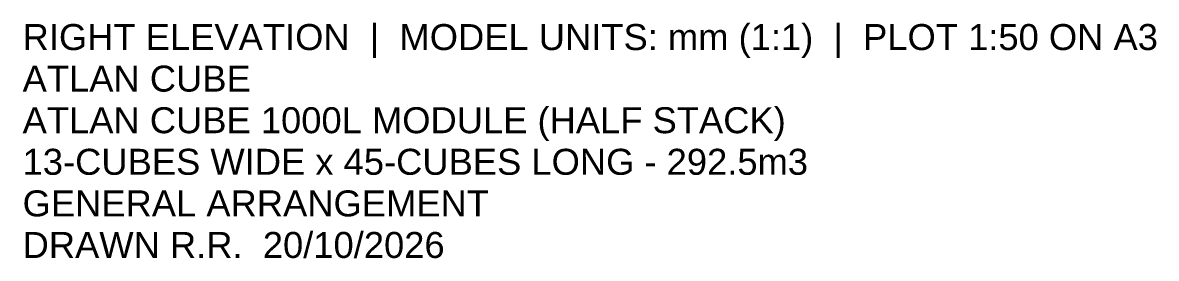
# Model space of a CAD drawing. Header units: millimetres. Extents: x -1812 to 15462, y -2698 to 1972.
# Drawn here: x -1812 to 2041, y -2698 to -1897 of the extents above; entities that cross this region are included whole.
import ezdxf

# ---------------------------------------------------------------- set-up
doc = ezdxf.new("R2010")
doc.units = ezdxf.units.MM
doc.layers.add('TITLE', color=7, linetype='Continuous')
doc.styles.add('ARIAL', font='arial.ttf')

msp = doc.modelspace()

# ---------------------------------------------------------------- texts
at = {"layer": 'TITLE', "style": 'ARIAL'}
for s, height, p in [('RIGHT ELEVATION  |  MODEL UNITS: mm (1:1)  |  PLOT 1:50 ON A3', 88.406, (-1812.4, -1989.7)), ('ATLAN CUBE', 88.41, (-1812.4, -2131.1)), ('ATLAN CUBE 1000L MODULE (HALF STACK)', 88.406, (-1812.4, -2272.6)), ('13-CUBES WIDE x 45-CUBES LONG - 292.5m3', 88.406, (-1812.4, -2414)), ('GENERAL ARRANGEMENT', 88.406, (-1812.4, -2555.5)), ('DRAWN R.R.  20/10/2026', 88.406, (-1812.4, -2696.9))]:
    msp.add_text(s, height=height, dxfattribs=at).set_placement(p)

doc.saveas('drawing.dxf')
